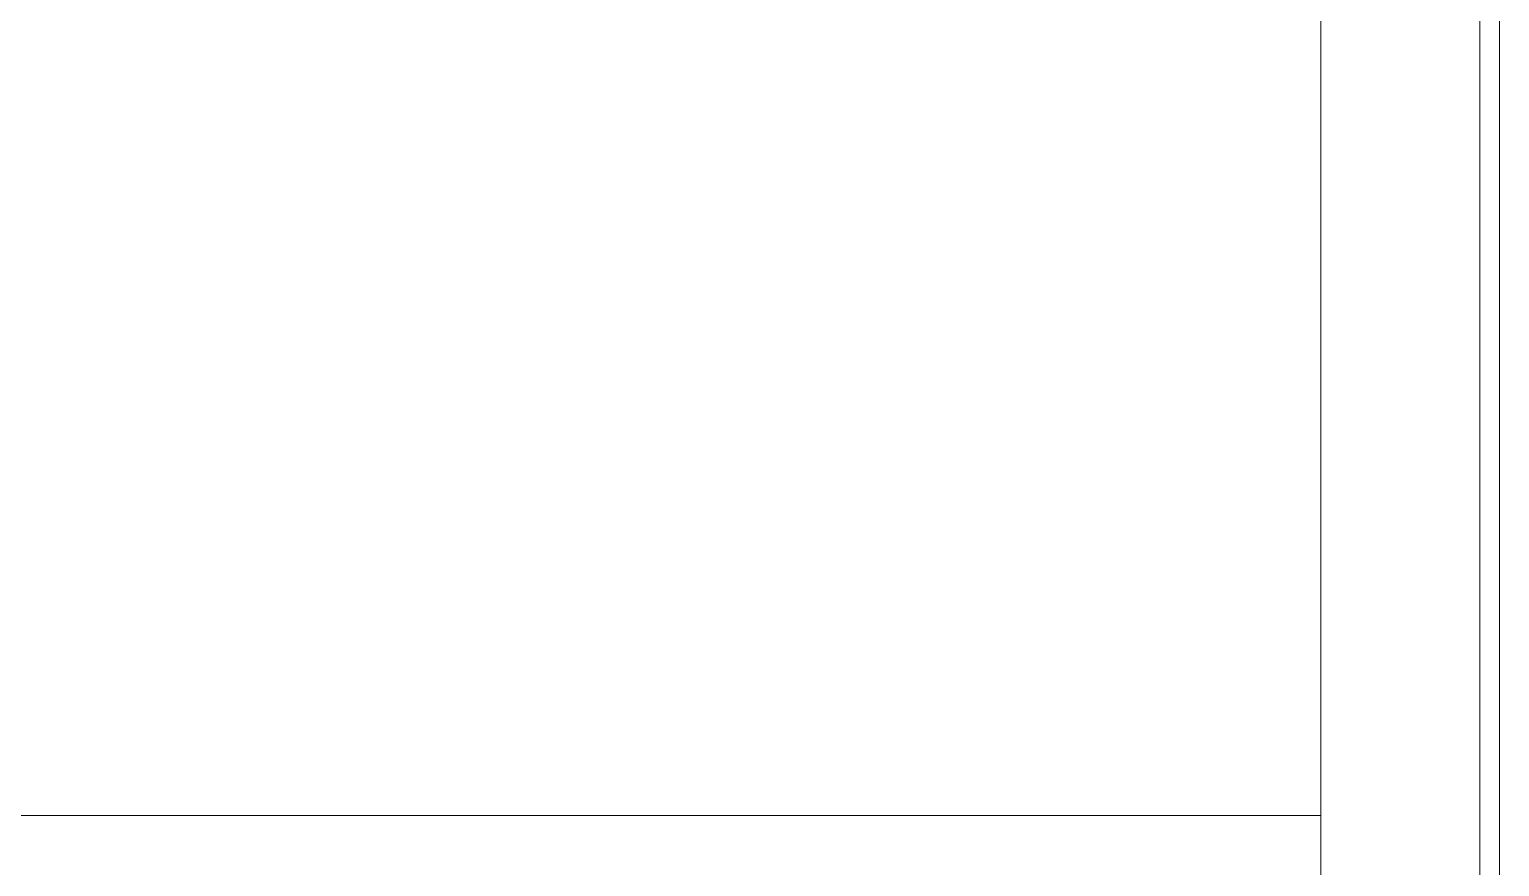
# Model space of a CAD drawing. Header units: millimetres. Extents: x 0 to 7790, y 0 to 17467.
# Drawn here: x 7419.6 to 7790, y 3598.8 to 3809.6 of the extents above; entities that cross this region are included whole.
import ezdxf

# ---------------------------------------------------------------- set-up
doc = ezdxf.new("R2010")
doc.units = ezdxf.units.MM
doc.layers.add('_MB_pomocnicze_niedrukowane', color=220, linetype='Continuous', lineweight=15, plot=False)
doc.layers.add('_MB_ramka_0.15', color=124, linetype='Continuous', lineweight=15)

msp = doc.modelspace()

# ---------------------------------------------------------------- linework, layer by layer
at = {"layer": '_MB_pomocnicze_niedrukowane'}
msp.add_lwpolyline([(45, 10745), (7745, 10745), (7745, 45), (45, 45)], close=True, dxfattribs=at)
at = {"layer": '_MB_ramka_0.15'}
for points in [[(0, 10925), (7790, 10925), (7790, 0), (0, 0)], [(5, 10920), (7785, 10920), (7785, 5), (5, 5)]]:
    msp.add_lwpolyline(points, close=True, dxfattribs=at)
for points in [[(5245, 5345), (7745, 5345), (7745, 2745), (5245, 2745), (5245, 5345)], [(6245, 3611.67), (7745, 3611.67)]]:
    msp.add_lwpolyline(points, dxfattribs=at)

doc.saveas('drawing.dxf')
